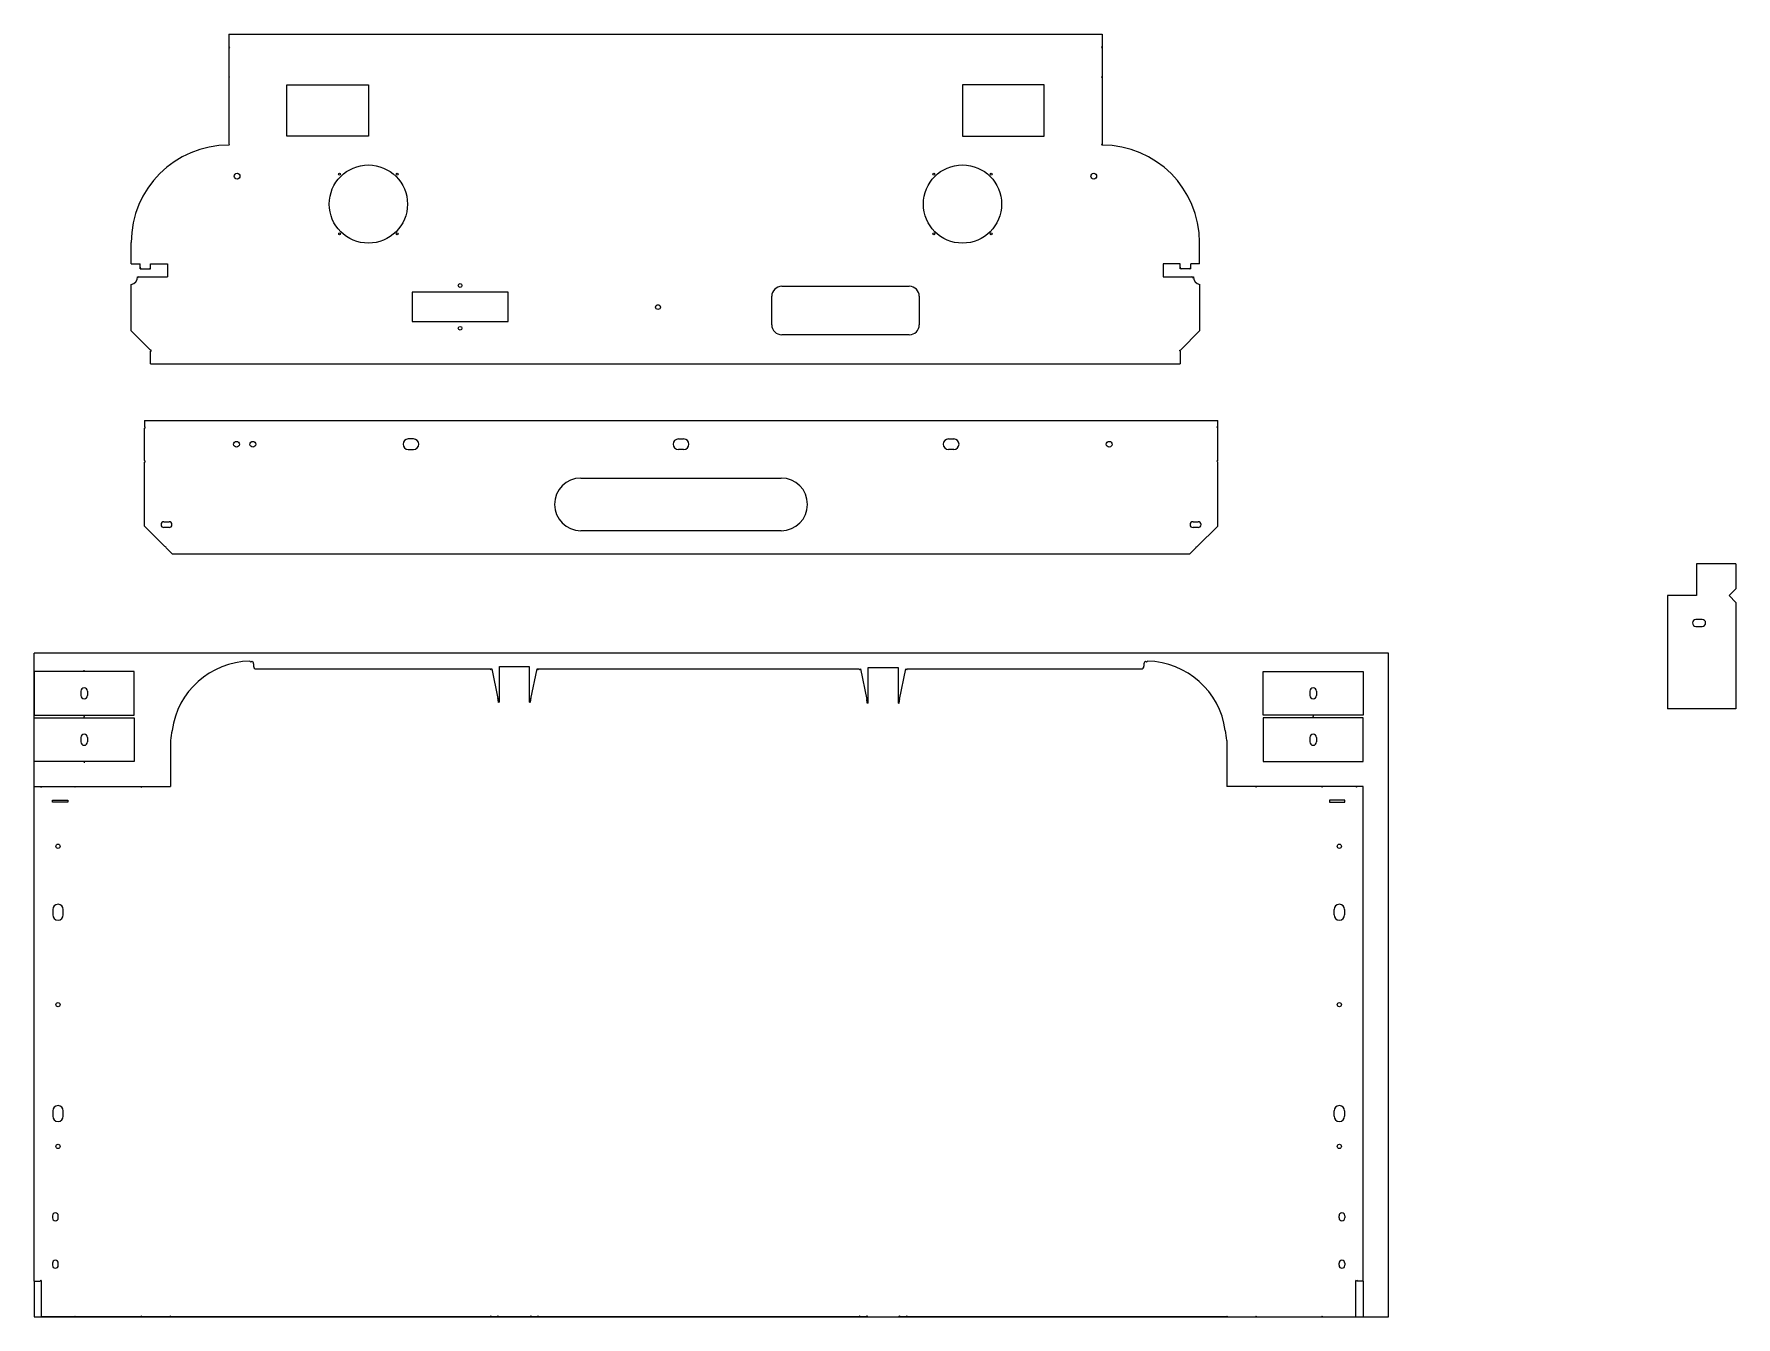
# Model space of a CAD drawing. Header units: millimetres. Extents: x -4093 to -864, y -1434 to 1001.
import ezdxf

# ---------------------------------------------------------------- set-up
doc = ezdxf.new("R2010")
doc.units = ezdxf.units.MM
doc.header["$MEASUREMENT"] = 0

msp = doc.modelspace()

# ---------------------------------------------------------------- linework, layer by layer
at = {"color": 2}
for p, q in [((-3724.1, 1001.1), (-2066.7, 1001.1)), ((-3724.1, 1001.1), (-3724.1, 792.9)), ((-3724.1, 1001.1), (-3724.1, 977.4)), ((-3724.1, 977.4), (-3724.1, 920.8)), ((-3724.1, 977.4), (-3722.6, 975.9)), ((-3722.6, 975.9), (-3724.1, 974.4)), ((-2066.7, 977.4), (-2068.2, 975.9)), ((-2068.2, 975.9), (-2066.7, 974.4)), ((-2066.7, 1001.1), (-2066.7, 974.4)), ((-2066.7, 974.4), (-2066.7, 917.8)), ((-3724.1, 920.8), (-3722.6, 919.3)), ((-3722.6, 919.3), (-3724.1, 917.8)), ((-3614.1, 807), (-3614.1, 905)), ((-3614.1, 905), (-3459.1, 905)), ((-3459.1, 905), (-3459.1, 807)), ((-2176.7, 905), (-2331.7, 905)), ((-2331.7, 905), (-2331.7, 807)), ((-2176.7, 807), (-2176.7, 905)), ((-2066.7, 920.8), (-2068.2, 919.3)), ((-2068.2, 919.3), (-2066.7, 917.8)), ((-2066.7, 917.8), (-2066.7, 790.4)), ((-3724.1, 792.9), (-3722.6, 791.4)), ((-3722.6, 791.4), (-3724.1, 790.4)), ((-3459.1, 807), (-3614.1, 807)), ((-2331.7, 807), (-2176.7, 807)), ((-2066.7, 792.9), (-2068.2, 791.4)), ((-2068.2, 791.4), (-2066.7, 790.4)), ((-3909.1, 564.9), (-3909.1, 605.4)), ((-1881.7, 564.9), (-1881.7, 605.4)), ((-3909.1, 564.9), (-3892.2, 564.9)), ((-3892.2, 555.3), (-3892.2, 564.9)), ((-3892.2, 555.3), (-3872.2, 555.3)), ((-3872.2, 564.9), (-3840.2, 564.9)), ((-3872.2, 555.3), (-3872.2, 564.9)), ((-3840.2, 564.9), (-3840.2, 540.3)), ((-1918.6, 564.9), (-1950.6, 564.9)), ((-1950.6, 564.9), (-1950.6, 540.3)), ((-1918.6, 555.3), (-1918.6, 564.9)), ((-1898.6, 555.3), (-1918.6, 555.3)), ((-1881.7, 564.9), (-1898.6, 564.9)), ((-1898.6, 555.3), (-1898.6, 564.9)), ((-3909.1, 438), (-3909.1, 525.6)), ((-3897.2, 540.3), (-3840.2, 540.3)), ((-2674.6, 522.3), (-2432.6, 522.3)), ((-1950.6, 540.3), (-1893.6, 540.3)), ((-1881.7, 525.6), (-1881.7, 438)), ((-3376.1, 511.3), (-3376.1, 455.3)), ((-3194.1, 511.3), (-3376.1, 511.3)), ((-3194.1, 455.3), (-3194.1, 511.3)), ((-2693.6, 449.3), (-2693.6, 503.3)), ((-2413.6, 503.3), (-2413.6, 449.3)), ((-3376.1, 455.3), (-3194.1, 455.3)), ((-3873.2, 401.9), (-3909, 437.6)), ((-2432.6, 430.3), (-2674.6, 430.3)), ((-1881.8, 437.6), (-1917.6, 401.9)), ((-3870.8, 400.7), (-3873.2, 401.9)), ((-3872.2, 399.2), (-3870.8, 400.7)), ((-3872.2, 375.1), (-3872.2, 399.2)), ((-1920, 400.7), (-1917.6, 401.9)), ((-1918.6, 399.2), (-1920, 400.7)), ((-1918.6, 399.2), (-1918.6, 375.1))]:
    msp.add_line(p, q, dxfattribs=at)
at = {"color": 1}
for p, q in [((-3872.2, 375.1), (-1918.6, 375.1)), ((-3884.2, 267.6), (-1847.4, 267.6)), ((-3884.2, 267.6), (-3884.2, 256.3)), ((-1847.4, 214.3), (-1847.4, 267.6)), ((-4093.5, -426.9), (-4093.5, -173.9)), ((-1523.5, -1433.9), (-1523.5, -173.9)), ((-3998.5, -208.9), (-3998.5, -206.4)), ((-4004.7, -246.1), (-4004.7, -254.6)), ((-3992.2, -246.1), (-3992.2, -254.6)), ((-1672.4, -246.1), (-1672.4, -254.6)), ((-1659.9, -246.1), (-1659.9, -254.6)), ((-864, -279.7), (-994, -279.7)), ((-3998.5, -291.9), (-3998.5, -294.4)), ((-3998.5, -296.9), (-3998.5, -294.4)), ((-1666.1, -291.9), (-1666.1, -294.4)), ((-1666.1, -296.9), (-1666.1, -294.4)), ((-4004.7, -334.1), (-4004.7, -342.6)), ((-3992.2, -334.1), (-3992.2, -342.6)), ((-1672.4, -334.1), (-1672.4, -342.6)), ((-1659.9, -334.1), (-1659.9, -342.6)), ((-3998.5, -379.9), (-3998.5, -382.4)), ((-4058.5, -1241.9), (-4058.5, -1245.9)), ((-4047.5, -1245.9), (-4047.5, -1241.9)), ((-1617.1, -1245.9), (-1617.1, -1241.9)), ((-1606.1, -1241.9), (-1606.1, -1245.9)), ((-4058.5, -1331.9), (-4058.5, -1335.9)), ((-4047.5, -1335.9), (-4047.5, -1331.9)), ((-1617.1, -1335.9), (-1617.1, -1331.9)), ((-1606.1, -1331.9), (-1606.1, -1335.9)), ((-4093.5, -1365.9), (-4093.5, -1433.9)), ((-4093.5, -1433.9), (-4079.3, -1433.9)), ((-4093.5, -1433.9), (-1523.5, -1433.9))]:
    msp.add_line(p, q, dxfattribs=at)
for p, q in [((-1847.4, 256.3), (-1847.4, 267.6)), ((-3884.2, 256.3), (-3882.7, 254.8)), ((-3884.2, 256.3), (-3882.7, 254.8)), ((-3882.7, 254.8), (-3884.2, 253.3)), ((-3882.7, 254.8), (-3884.2, 253.3)), ((-3884.2, 191.7), (-3884.2, 253.3)), ((-3884.2, 191.7), (-3884.2, 253.3)), ((-1847.4, 256.3), (-1848.9, 254.8)), ((-1847.4, 256.3), (-1848.9, 254.8)), ((-1848.9, 254.8), (-1847.4, 253.3)), ((-1848.9, 254.8), (-1847.4, 253.3)), ((-1847.4, 191.7), (-1847.4, 253.3)), ((-1847.4, 191.7), (-1847.4, 253.3)), ((-3884.2, 191.7), (-3882.7, 190.2)), ((-3884.2, 191.7), (-3882.7, 190.2)), ((-3882.7, 190.2), (-3884.2, 188.7)), ((-3882.7, 190.2), (-3884.2, 188.7)), ((-3884.2, 67.2), (-3884.2, 188.7)), ((-3884.2, 67.2), (-3884.2, 188.7)), ((-1847.4, 191.7), (-1848.9, 190.2)), ((-1847.4, 191.7), (-1848.9, 190.2)), ((-1848.9, 190.2), (-1847.4, 188.7)), ((-1848.9, 190.2), (-1847.4, 188.7)), ((-1847.4, 66.5), (-1847.4, 188.7)), ((-1847.4, 66.5), (-1847.4, 188.7)), ((-3055.8, 158.4), (-2675.8, 158.4)), ((-3055.8, 158.4), (-2675.8, 158.4)), ((-3884.2, 67.2), (-3845.4, 28.4)), ((-3884.2, 67.2), (-3845.4, 28.4)), ((-3847, 75.4), (-3837.3, 75.4)), ((-3847, 75.4), (-3837.3, 75.4)), ((-1894.3, 75.4), (-1884.6, 75.4)), ((-1894.3, 75.4), (-1884.6, 75.4)), ((-1847.4, 67.2), (-1886.2, 28.4)), ((-1847.4, 67.2), (-1886.2, 28.4)), ((-3837.3, 64.4), (-3847, 64.4)), ((-3837.3, 64.4), (-3847, 64.4)), ((-2675.8, 58.4), (-3055.8, 58.4)), ((-2675.8, 58.4), (-3055.8, 58.4)), ((-1884.6, 64.4), (-1894.3, 64.4)), ((-1884.6, 64.4), (-1894.3, 64.4)), ((-3842.9, 27.3), (-3845.4, 28.4)), ((-3842.9, 27.3), (-3845.4, 28.4)), ((-3842.9, 27.3), (-3843.3, 26.3)), ((-3842.9, 27.3), (-3843.3, 26.3)), ((-3843.3, 26.3), (-3830.9, 13.9)), ((-3843.3, 26.3), (-3830.9, 13.9)), ((-1900.7, 13.9), (-3830.9, 13.9)), ((-1900.7, 13.9), (-3830.9, 13.9)), ((-1900.7, 13.9), (-3830.9, 13.9)), ((-1888.3, 26.3), (-1900.7, 13.9)), ((-1888.3, 26.3), (-1900.7, 13.9)), ((-1888.8, 27.3), (-1886.2, 28.4)), ((-1888.8, 27.3), (-1886.2, 28.4)), ((-1888.8, 27.3), (-1888.3, 26.3)), ((-1888.8, 27.3), (-1888.3, 26.3)), ((-939, -4.7), (-939, -64.7)), ((-864, -4.7), (-939, -4.7)), ((-864, -4.7), (-864, -51.7)), ((-864, -4.7), (-864, -51.7)), ((-864, -4.7), (-864, -51.7)), ((-864, -4.7), (-864, -51.7)), ((-864, -4.7), (-864, -51.7)), ((-864, -4.7), (-864, -51.7)), ((-864, -4.7), (-864, -51.7)), ((-864, -4.7), (-864, -51.7)), ((-877, -64.7), (-864, -51.7)), ((-877, -64.7), (-864, -51.7)), ((-994, -64.7), (-994, -279.7)), ((-994, -64.7), (-994, -279.7)), ((-939, -64.7), (-994, -64.7)), ((-877, -64.7), (-864, -77.7)), ((-864, -77.7), (-864, -279.7)), ((-864, -77.7), (-864, -279.7)), ((-864, -77.7), (-864, -279.7)), ((-864, -77.7), (-864, -279.7)), ((-864, -77.7), (-864, -279.7)), ((-864, -77.7), (-864, -279.7)), ((-864, -77.7), (-864, -279.7)), ((-864, -77.7), (-864, -279.7)), ((-928, -110.2), (-940, -110.2)), ((-940, -123.2), (-928, -123.2)), ((-1523.5, -173.9), (-4093.5, -173.9)), ((-1585.3, -1365.9), (-1584.1, -1364.4)), ((-1585.3, -1433.9), (-1585.3, -1365.9)), ((-1584.1, -1364.4), (-1582.6, -1365.9)), ((-1571.1, -1365.9), (-1582.6, -1365.9)), ((-1571.1, -1365.9), (-1571.1, -1433.9)), ((-1585.3, -1433.9), (-1571.1, -1433.9)), ((-1571.1, -1433.9), (-1566.1, -1433.9))]:
    msp.add_line(p, q)
at = {"color": 3}
for p, q in [((-3682.1, -191), (-3684.1, -189)), ((-3682.1, -191), (-3680.1, -189.4)), ((-1982.5, -191), (-1984.4, -189.4)), ((-1982.5, -191), (-1980.5, -189)), ((-4093.5, -208.9), (-4093.5, -291.9)), ((-3903.5, -208.9), (-4093.5, -208.9)), ((-3903.5, -291.9), (-3903.5, -208.9)), ((-3677.1, -194), (-3677.1, -198.9)), ((-3672.1, -203.9), (-3225, -203.9)), ((-3228.6, -203.9), (-3227.8, -204.7)), ((-3227.8, -204.7), (-3226.8, -205.9)), ((-3226.8, -205.9), (-3225.8, -204.7)), ((-3225.8, -204.7), (-3225, -203.9)), ((-3225, -203.9), (-3213.2, -260.3)), ((-3210.4, -266.9), (-3210.4, -199.4)), ((-3210.4, -199.4), (-3153.7, -199.4)), ((-3153.7, -199.4), (-3153.7, -266.9)), ((-3151, -260.4), (-3139, -203.9)), ((-3139, -203.9), (-2528.8, -203.9)), ((-3139, -203.9), (-3138.4, -204.6)), ((-3138.4, -204.6), (-3137.4, -205.8)), ((-3137.4, -205.8), (-3136.4, -204.6)), ((-3136.4, -204.6), (-3135.8, -203.9)), ((-2528.8, -203.9), (-2528, -204.7)), ((-2528, -204.7), (-2527, -205.9)), ((-2527, -205.9), (-2526.1, -204.7)), ((-2526.1, -204.7), (-2525.2, -203.9)), ((-2525.2, -203.9), (-2513.5, -261.9)), ((-2510.7, -268.5), (-2510.7, -201)), ((-2510.7, -201), (-2454, -201)), ((-2454, -201), (-2454, -268.5)), ((-2451.2, -262), (-2439.2, -203.9)), ((-2439.2, -203.9), (-2438.6, -204.6)), ((-2438.6, -204.6), (-2437.6, -205.8)), ((-2437.6, -205.8), (-2436.6, -204.6)), ((-2436.6, -204.6), (-2436, -203.9)), ((-2436, -203.9), (-1992.3, -203.9)), ((-1987.3, -194), (-1987.3, -198.9)), ((-1761.1, -291.9), (-1761.1, -208.9)), ((-1761.1, -208.9), (-1571.1, -208.9)), ((-1571.1, -208.9), (-1571.1, -291.9)), ((-4093.5, -291.9), (-3903.5, -291.9)), ((-4093.5, -379.9), (-4093.5, -296.9)), ((-4093.5, -296.9), (-3903.5, -296.9)), ((-3903.5, -296.9), (-3903.5, -379.9)), ((-1571.1, -291.9), (-1761.1, -291.9)), ((-1571.1, -296.9), (-1761.1, -296.9)), ((-1761.1, -296.9), (-1761.1, -379.9)), ((-1571.1, -379.9), (-1571.1, -296.9)), ((-3834.3, -339.8), (-3834.3, -426.9)), ((-1830.1, -339.8), (-1830.1, -426.9)), ((-3903.5, -379.9), (-4093.5, -379.9)), ((-1761.1, -379.9), (-1571.1, -379.9)), ((-4093.5, -1365.9), (-4093.5, -426.9)), ((-4093.5, -426.9), (-4082, -426.9)), ((-4082, -426.9), (-4014, -426.9)), ((-4082, -426.9), (-4080.5, -428.4)), ((-4080.5, -428.4), (-4079, -426.9)), ((-4017, -426.9), (-4015.5, -428.4)), ((-4015.5, -428.4), (-4014, -426.9)), ((-4014, -426.9), (-3888.3, -426.9)), ((-3891.3, -426.9), (-3889.8, -428.4)), ((-3889.8, -428.4), (-3888.3, -426.9)), ((-3888.3, -426.9), (-3834.3, -426.9)), ((-1776.1, -426.9), (-1830.1, -426.9)), ((-1650.6, -426.9), (-1776.1, -426.9)), ((-1774.6, -428.4), (-1776.1, -426.9)), ((-1773.1, -426.9), (-1774.6, -428.4)), ((-1582.6, -426.9), (-1650.6, -426.9)), ((-1649.1, -428.4), (-1650.6, -426.9)), ((-1647.6, -426.9), (-1649.1, -428.4)), ((-1584.1, -428.4), (-1585.6, -426.9)), ((-1582.6, -426.9), (-1584.1, -428.4)), ((-1571.1, -426.9), (-1582.6, -426.9)), ((-1571.1, -1365.9), (-1571.1, -426.9)), ((-4058.2, -456.9), (-4058.2, -452.9)), ((-4058.2, -452.9), (-4029.2, -452.9)), ((-4029.2, -456.9), (-4058.2, -456.9)), ((-4029.2, -452.9), (-4029.2, -456.9)), ((-1635.4, -452.9), (-1635.4, -456.9)), ((-1606.4, -452.9), (-1635.4, -452.9)), ((-1635.4, -456.9), (-1606.4, -456.9)), ((-1606.4, -456.9), (-1606.4, -452.9)), ((-4093.5, -1365.9), (-4082, -1365.9)), ((-4080.5, -1364.4), (-4082, -1365.9)), ((-4079.3, -1365.9), (-4080.5, -1364.4)), ((-4079.3, -1433.9), (-4079.3, -1365.9)), ((-1585.3, -1365.9), (-1584.1, -1364.4)), ((-1585.3, -1433.9), (-1585.3, -1365.9)), ((-1584.1, -1364.4), (-1582.6, -1365.9)), ((-1571.1, -1365.9), (-1582.6, -1365.9)), ((-4017, -1433.9), (-4079.3, -1433.9)), ((-4015.5, -1432.4), (-4017, -1433.9)), ((-4014, -1433.9), (-4015.5, -1432.4)), ((-3891.5, -1433.9), (-4014, -1433.9)), ((-3890, -1432.4), (-3891.5, -1433.9)), ((-3888.5, -1433.9), (-3890, -1432.4)), ((-3836.4, -1433.9), (-3888.5, -1433.9)), ((-3834.9, -1432.4), (-3836.4, -1433.9)), ((-3833.4, -1433.9), (-3834.9, -1432.4)), ((-3228.6, -1433.9), (-3833.4, -1433.9)), ((-3227.8, -1433.2), (-3228.6, -1433.9)), ((-3226.8, -1431.9), (-3227.8, -1433.2)), ((-3225.8, -1433.2), (-3226.8, -1431.9)), ((-3225, -1433.9), (-3225.8, -1433.2)), ((-3215.3, -1433.9), (-3225, -1433.9)), ((-3213.3, -1431.9), (-3215.3, -1433.9)), ((-3213.2, -1432), (-3213.3, -1431.9)), ((-3213.2, -1432), (-3211.6, -1433.9)), ((-3152.8, -1433.9), (-3211.6, -1433.9)), ((-3152.8, -1433.9), (-3151.1, -1431.9)), ((-3151.1, -1431.9), (-3150.9, -1432.2)), ((-3149.2, -1433.9), (-3150.9, -1432.2)), ((-3139.2, -1433.9), (-3149.2, -1433.9)), ((-3138.4, -1433.2), (-3139.2, -1433.9)), ((-3137.4, -1431.9), (-3138.4, -1433.2)), ((-3136.4, -1433.2), (-3137.4, -1431.9)), ((-3135.6, -1433.9), (-3136.4, -1433.2)), ((-2528.8, -1433.9), (-3135.6, -1433.9)), ((-2528, -1433.2), (-2528.8, -1433.9)), ((-2527, -1431.9), (-2528, -1433.2)), ((-2526.1, -1433.2), (-2527, -1431.9)), ((-2525.3, -1433.9), (-2526.1, -1433.2)), ((-2515.3, -1433.9), (-2525.3, -1433.9)), ((-2513.5, -1432.2), (-2515.3, -1433.9)), ((-2513.5, -1432.2), (-2513.3, -1431.9)), ((-2513.3, -1431.9), (-2511.7, -1433.9)), ((-2511.7, -1433.9), (-2453, -1433.9)), ((-2453, -1433.9), (-2451.4, -1431.9)), ((-2451.4, -1431.9), (-2451.2, -1432.2)), ((-2449.4, -1433.9), (-2451.2, -1432.2)), ((-2439.4, -1433.9), (-2449.4, -1433.9)), ((-2438.6, -1433.2), (-2439.4, -1433.9)), ((-2437.6, -1431.9), (-2438.6, -1433.2)), ((-2436.6, -1433.2), (-2437.6, -1431.9)), ((-2435.8, -1433.9), (-2436.6, -1433.2)), ((-1831.2, -1433.9), (-2435.8, -1433.9)), ((-1831.2, -1433.9), (-1829.7, -1432.4)), ((-1829.7, -1432.4), (-1828.2, -1433.9)), ((-1828.2, -1433.9), (-1776.1, -1433.9)), ((-1776.1, -1433.9), (-1774.6, -1432.4)), ((-1774.6, -1432.4), (-1773.1, -1433.9)), ((-1773.1, -1433.9), (-1650.6, -1433.9)), ((-1650.6, -1433.9), (-1649.1, -1432.4)), ((-1649.1, -1432.4), (-1647.6, -1433.9)), ((-1647.6, -1433.9), (-1585.3, -1433.9))]:
    msp.add_line(p, q, dxfattribs=at)
for points in [[(-3373.3, 232.5), (-3383.3, 232.5)], [(-3373.3, 232.5), (-3383.3, 232.5)], [(-2870.8, 232.5), (-2860.8, 232.5)], [(-2870.8, 232.5), (-2860.8, 232.5)], [(-2358.3, 232.5), (-2348.3, 232.5)], [(-2358.3, 232.5), (-2348.3, 232.5)], [(-3383.3, 212.5), (-3373.3, 212.5)], [(-3383.3, 212.5), (-3373.3, 212.5)], [(-2860.8, 212.5), (-2870.8, 212.5)], [(-2860.8, 212.5), (-2870.8, 212.5)], [(-2348.3, 212.5), (-2358.3, 212.5)], [(-2348.3, 212.5), (-2358.3, 212.5)]]:
    msp.add_lwpolyline(points)
for points in [[(-4058, -660.7), (-4058, -670.7)], [(-4038, -670.7), (-4038, -660.7)], [(-1626.6, -670.7), (-1626.6, -660.7)], [(-1606.6, -660.7), (-1606.6, -670.7)], [(-4058, -1042.8), (-4058, -1052.8)], [(-4038, -1052.8), (-4038, -1042.8)], [(-1626.6, -1052.8), (-1626.6, -1042.8)], [(-1606.6, -1042.8), (-1606.6, -1052.8)]]:
    msp.add_lwpolyline(points, dxfattribs=at)
at = {"color": 2}
for centre, radius in [((-3459.1, 678.4), 74.2), ((-2331.7, 678.4), 74.2), ((-3708.2, 731.4), 5.5), ((-2082.6, 731.4), 5.5), ((-3285.1, 523.8), 3.5), ((-2909.5, 482.8), 4.5), ((-3285.1, 442.8), 3.5), ((-4048, -540.5), 4), ((-1616.6, -540.5), 4), ((-4048, -841.1), 4), ((-1616.6, -841.1), 4), ((-4048, -1110.2), 4), ((-1616.6, -1110.2), 4)]:
    msp.add_circle(centre, radius, dxfattribs=at)
at = {"color": 2, "linetype": 'Continuous', "lineweight": 15}
for centre in [(-3513.7, 735.2), (-3404.6, 735), (-2386.2, 735.2), (-2277.2, 735), (-3513.6, 621.8), (-3404.6, 621.8), (-2386.2, 621.8), (-2277.2, 621.8)]:
    msp.add_circle(centre, 1.75, dxfattribs=at)
for centre in [(-3709.3, 222.5), (-3709.3, 222.5), (-3678.3, 222.5), (-3678.3, 222.5), (-2053.3, 222.5), (-2053.3, 222.5)]:
    msp.add_circle(centre, 5.5)
at = {"color": 2}
for centre, radius, start, end in [((-3724.1, 605.4), 185, 90, 180), ((-2066.7, 605.4), 185, 0, 90), ((-3889.2, 558.3), 3, 180, 270), ((-3875.2, 558.3), 3, 270, 360), ((-1915.6, 558.3), 3, 180, 270), ((-1901.6, 558.3), 3, 270, 360), ((-3912.2, 540.3), 15, 281.7069, 0), ((-3894.4, 537.3), 3, 90, 170.4059), ((-2674.6, 503.3), 19, 90, 180), ((-2432.6, 503.3), 19, 0, 90), ((-1896.4, 537.3), 3, 9.5941, 90), ((-1878.6, 540.3), 15, 180, 258.2931), ((-3908.6, 438), 0.5, 180, 225), ((-2674.6, 449.3), 19, 180, 270), ((-2432.6, 449.3), 19, 270, 0), ((-1882.2, 438), 0.5, 315, 0)]:
    msp.add_arc(centre, radius, start, end, dxfattribs=at)
for centre, radius, start, end in [((-3383.3, 222.5), 10, 90, 270), ((-3383.3, 222.5), 10, 90, 270), ((-3373.3, 222.5), 10, 270, 90), ((-3373.3, 222.5), 10, 270, 90), ((-2870.8, 222.5), 10, 90, 270), ((-2870.8, 222.5), 10, 90, 270), ((-2860.8, 222.5), 10, 270, 90), ((-2860.8, 222.5), 10, 270, 90), ((-2358.3, 222.5), 10, 90, 270), ((-2358.3, 222.5), 10, 90, 270), ((-2348.3, 222.5), 10, 270, 90), ((-2348.3, 222.5), 10, 270, 90), ((-3055.8, 108.4), 50, 90, 270), ((-3055.8, 108.4), 50, 90, 270), ((-2675.8, 108.4), 50, 270, 90), ((-2675.8, 108.4), 50, 270, 90), ((-3847, 69.9), 5.5, 90, 270), ((-3847, 69.9), 5.5, 90, 270), ((-3837.3, 69.9), 5.5, 270, 90), ((-3837.3, 69.9), 5.5, 270, 90), ((-1894.3, 69.9), 5.5, 90, 270), ((-1894.3, 69.9), 5.5, 90, 270), ((-1884.6, 69.9), 5.5, 270, 90), ((-1884.6, 69.9), 5.5, 270, 90), ((-940, -116.7), 6.5, 90, 270), ((-928, -116.7), 6.5, 270, 90)]:
    msp.add_arc(centre, radius, start, end)
at = {"color": 3}
for centre, radius, start, end in [((-3680.1, -341.9), 153, 91.5173, 172.0333), ((-3682.1, -194), 5, 0, 66.9292), ((-1982.3, -194), 5, 114.6148, 180), ((-1984.5, -341.9), 153, 7.9667, 88.4827), ((-3672.1, -198.9), 5, 180, 270), ((-1992.3, -198.9), 5, 270, 0), ((-6023.8, -746.1), 2852.3, 9.6523, 9.8068), ((-3210.5, -268.5), 1.52, 86.8488, 156.931), ((-3153.6, -268.5), 1.52, 23.069, 93.1512), ((-340.3, -746.1), 2852.3, 170.1948, 170.3477), ((-5324.1, -747.7), 2852.3, 9.6523, 9.8068), ((-2510.8, -270.1), 1.52, 86.8488, 156.931), ((-2453.9, -270.1), 1.52, 23.069, 93.1512), ((359.4, -747.7), 2852.3, 170.1948, 170.3477), ((-3685.4, -350.9), 149.3, 168.323, 175.7307), ((-1979, -350.9), 149.3, 4.2693, 11.677), ((-4048, -660.7), 10, 0, 180), ((-4048, -670.7), 10, 180, 0), ((-1616.6, -660.7), 10, 0, 180), ((-1616.6, -670.7), 10, 180, 0), ((-4048, -1042.8), 10, 0, 180), ((-1616.6, -1042.8), 10, 0, 180), ((-4048, -1052.8), 10, 180, 0), ((-1616.6, -1052.8), 10, 180, 0)]:
    msp.add_arc(centre, radius, start, end, dxfattribs=at)
at = {"color": 1}
for centre, radius, start, end in [((-3998.5, -246.1), 6.25, 0, 180), ((-3998.5, -254.6), 6.25, 180, 0), ((-3998.5, -254.6), 6.25, 180, 0), ((-1666.1, -246.1), 6.25, 0, 180), ((-1666.1, -254.6), 6.25, 180, 0), ((-1666.1, -254.6), 6.25, 180, 0), ((-3998.5, -334.1), 6.25, 0, 180), ((-3998.5, -342.6), 6.25, 180, 0), ((-3998.5, -342.6), 6.25, 180, 0), ((-1666.1, -334.1), 6.25, 0, 180), ((-1666.1, -342.6), 6.25, 180, 0), ((-1666.1, -342.6), 6.25, 180, 0), ((-4053, -1241.9), 5.5, 0, 180), ((-4053, -1245.9), 5.5, 180, 0), ((-1611.6, -1241.9), 5.5, 0, 180), ((-1611.6, -1245.9), 5.5, 180, 0), ((-4053, -1331.9), 5.5, 0, 180), ((-4053, -1335.9), 5.5, 180, 0), ((-1611.6, -1331.9), 5.5, 0, 180), ((-1611.6, -1335.9), 5.5, 180, 0)]:
    msp.add_arc(centre, radius, start, end, dxfattribs=at)

doc.saveas('drawing.dxf')
